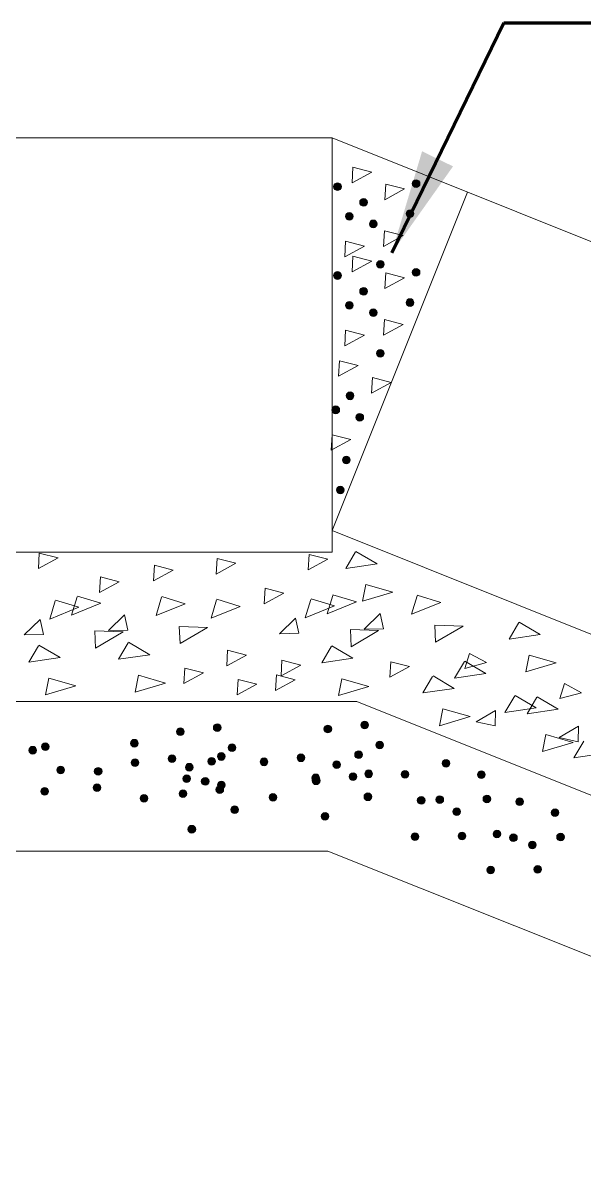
# Model space of a CAD drawing. Header units: inches. Extents: x 15 to 141071, y -30183 to 14738.
# Drawn here: x 70612 to 70615.75, y -9388.32 to -9380.63 of the extents above; entities that cross this region are included whole.
import ezdxf

# ---------------------------------------------------------------- set-up
doc = ezdxf.new("R2010")
doc.units = ezdxf.units.IN
doc.header["$MEASUREMENT"] = 0
doc.layers.add('LINE', color=7, linetype='Continuous')
doc.styles.get("Standard").update_dxf_attribs({"font": 'arial.ttf'})
doc.dimstyles.get("Standard").update_dxf_attribs({"dimtxt": 0.18, "dimasz": 0.18, "dimexe": 0.18, "dimexo": 0.0625, "dimgap": 0.09, "dimtad": 0, "dimtih": 1, "dimtoh": 1, "dimdec": 4, "dimzin": 0, "dimdsep": 46, "dimtxsty": 'Standard', "dimcen": 0.09, "dimadec": 0, "dimazin": 0, "dimtfac": 1, "dimtdec": 4, "dimtofl": 0, "dimtmove": 0, "dimatfit": 3, "dimfxl": 1, "dimtolj": 1, "dimtzin": 0, "dimarcsym": 0})

msp = doc.modelspace()

# ---------------------------------------------------------------- hatches: boundary and pattern name
at = {"layer": 'LINE', "lineweight": 20, "ltscale": 0.5}
for points in [[(70614.130427, -9381.722683, -1), (70614.078982, -9381.722683, -1)], [(70614.130427, -9381.722683, -1), (70614.078982, -9381.722683, -1)], [(70614.656325, -9381.702212, -1), (70614.604881, -9381.702212, -1)], [(70614.656325, -9381.702212, -1), (70614.604881, -9381.702212, -1)], [(70614.30459, -9381.828447, -1), (70614.253145, -9381.828447, -1)], [(70614.30459, -9381.828447, -1), (70614.253145, -9381.828447, -1)], [(70614.615344, -9381.903509, -1), (70614.563899, -9381.903509, -1)], [(70614.615344, -9381.903509, -1), (70614.563899, -9381.903509, -1)], [(70614.209032, -9381.922175, -1), (70614.157588, -9381.922175, -1)], [(70614.209032, -9381.922175, -1), (70614.157588, -9381.922175, -1)], [(70614.369472, -9381.971745, -1), (70614.318027, -9381.971745, -1)], [(70614.369472, -9381.971745, -1), (70614.318027, -9381.971745, -1)], [(70614.417341, -9382.242881, -1), (70614.365896, -9382.242881, -1)], [(70614.417341, -9382.242881, -1), (70614.365896, -9382.242881, -1)], [(70614.130427, -9382.317092, -1), (70614.078982, -9382.317092, -1)], [(70614.130427, -9382.317092, -1), (70614.078982, -9382.317092, -1)], [(70614.656325, -9382.296621, -1), (70614.604881, -9382.296621, -1)], [(70614.656325, -9382.296621, -1), (70614.604881, -9382.296621, -1)], [(70614.30459, -9382.422857, -1), (70614.253145, -9382.422857, -1)], [(70614.30459, -9382.422857, -1), (70614.253145, -9382.422857, -1)], [(70614.209032, -9382.516584, -1), (70614.157588, -9382.516584, -1)], [(70614.209032, -9382.516584, -1), (70614.157588, -9382.516584, -1)], [(70614.615344, -9382.497918, -1), (70614.563899, -9382.497918, -1)], [(70614.615344, -9382.497918, -1), (70614.563899, -9382.497918, -1)], [(70614.369472, -9382.566154, -1), (70614.318027, -9382.566154, -1)], [(70614.369472, -9382.566154, -1), (70614.318027, -9382.566154, -1)], [(70614.417341, -9382.837291, -1), (70614.365896, -9382.837291, -1)], [(70614.417341, -9382.837291, -1), (70614.365896, -9382.837291, -1)], [(70614.214732, -9383.121722, -1), (70614.163287, -9383.121722, -1)], [(70614.214732, -9383.121722, -1), (70614.163287, -9383.121722, -1)], [(70614.119174, -9383.21545, -1), (70614.06773, -9383.21545, -1)], [(70614.119174, -9383.21545, -1), (70614.06773, -9383.21545, -1)], [(70614.279614, -9383.26502, -1), (70614.228169, -9383.26502, -1)], [(70614.279614, -9383.26502, -1), (70614.228169, -9383.26502, -1)], [(70614.189542, -9383.550858, -1), (70614.138098, -9383.550858, -1)], [(70614.189542, -9383.550858, -1), (70614.138098, -9383.550858, -1)], [(70614.148561, -9383.752156, -1), (70614.097117, -9383.752156, -1)], [(70614.148561, -9383.752156, -1), (70614.097117, -9383.752156, -1)], [(70613.079158, -9385.367003, -1), (70613.027713, -9385.367003, -1)], [(70613.079158, -9385.367003, -1), (70613.027713, -9385.367003, -1)], [(70613.325853, -9385.340102, -1), (70613.274409, -9385.340102, -1)], [(70613.325853, -9385.340102, -1), (70613.274409, -9385.340102, -1)], [(70614.065778, -9385.349724, -1), (70614.014334, -9385.349724, -1)], [(70614.065778, -9385.349724, -1), (70614.014334, -9385.349724, -1)], [(70614.312474, -9385.322824, -1), (70614.261029, -9385.322824, -1)], [(70614.312474, -9385.322824, -1), (70614.261029, -9385.322824, -1)], [(70612.77195, -9385.444657, -1), (70612.720506, -9385.444657, -1)], [(70612.77195, -9385.444657, -1), (70612.720506, -9385.444657, -1)], [(70612.092237, -9385.491431, -1), (70612.040792, -9385.491431, -1)], [(70612.092237, -9385.491431, -1), (70612.040792, -9385.491431, -1)], [(70612.175601, -9385.468463, -1), (70612.124156, -9385.468463, -1)], [(70612.175601, -9385.468463, -1), (70612.124156, -9385.468463, -1)], [(70613.425042, -9385.474152, -1), (70613.373597, -9385.474152, -1)], [(70613.425042, -9385.474152, -1), (70613.373597, -9385.474152, -1)], [(70614.271068, -9385.521711, -1), (70614.219624, -9385.521711, -1)], [(70614.271068, -9385.521711, -1), (70614.219624, -9385.521711, -1)], [(70614.411663, -9385.456874, -1), (70614.360218, -9385.456874, -1)], [(70614.411663, -9385.456874, -1), (70614.360218, -9385.456874, -1)], [(70612.776062, -9385.575149, -1), (70612.724618, -9385.575149, -1)], [(70612.776062, -9385.575149, -1), (70612.724618, -9385.575149, -1)], [(70613.022758, -9385.548249, -1), (70612.971313, -9385.548249, -1)], [(70613.022758, -9385.548249, -1), (70612.971313, -9385.548249, -1)], [(70613.28929, -9385.566244, -1), (70613.237845, -9385.566244, -1)], [(70613.28929, -9385.566244, -1), (70613.237845, -9385.566244, -1)], [(70613.352686, -9385.533614, -1), (70613.301241, -9385.533614, -1)], [(70613.352686, -9385.533614, -1), (70613.301241, -9385.533614, -1)], [(70613.638943, -9385.569338, -1), (70613.587499, -9385.569338, -1)], [(70613.638943, -9385.569338, -1), (70613.587499, -9385.569338, -1)], [(70613.885639, -9385.542437, -1), (70613.834194, -9385.542437, -1)], [(70613.885639, -9385.542437, -1), (70613.834194, -9385.542437, -1)], [(70614.125405, -9385.587837, -1), (70614.073961, -9385.587837, -1)], [(70614.125405, -9385.587837, -1), (70614.073961, -9385.587837, -1)], [(70614.854029, -9385.590182, -1), (70614.806965, -9385.569409, -1)], [(70614.854029, -9385.590182, -1), (70614.806965, -9385.569409, -1)], [(70612.279176, -9385.623977, -1), (70612.227732, -9385.623977, -1)], [(70612.279176, -9385.623977, -1), (70612.227732, -9385.623977, -1)], [(70612.529641, -9385.632062, -1), (70612.478197, -9385.632062, -1)], [(70612.529641, -9385.632062, -1), (70612.478197, -9385.632062, -1)], [(70613.138784, -9385.605115, -1), (70613.08734, -9385.605115, -1)], [(70613.138784, -9385.605115, -1), (70613.08734, -9385.605115, -1)], [(70613.984827, -9385.676488, -1), (70613.933383, -9385.676488, -1)], [(70613.984827, -9385.676488, -1), (70613.933383, -9385.676488, -1)], [(70614.234398, -9385.669198, -1), (70614.182953, -9385.669198, -1)], [(70614.234398, -9385.669198, -1), (70614.182953, -9385.669198, -1)], [(70614.338851, -9385.649587, -1), (70614.287407, -9385.649587, -1)], [(70614.338851, -9385.649587, -1), (70614.287407, -9385.649587, -1)], [(70614.581176, -9385.652681, -1), (70614.529732, -9385.652681, -1)], [(70614.581176, -9385.652681, -1), (70614.529732, -9385.652681, -1)], [(70615.090581, -9385.665185, -1), (70615.043517, -9385.644412, -1)], [(70615.090581, -9385.665185, -1), (70615.043517, -9385.644412, -1)], [(70612.521485, -9385.742299, -1), (70612.470041, -9385.742299, -1)], [(70612.521485, -9385.742299, -1), (70612.470041, -9385.742299, -1)], [(70613.121947, -9385.682299, -1), (70613.070502, -9385.682299, -1)], [(70613.121947, -9385.682299, -1), (70613.070502, -9385.682299, -1)], [(70613.245358, -9385.700301, -1), (70613.193913, -9385.700301, -1)], [(70613.245358, -9385.700301, -1), (70613.193913, -9385.700301, -1)], [(70613.343162, -9385.754786, -1), (70613.291718, -9385.754786, -1)], [(70613.343162, -9385.754786, -1), (70613.291718, -9385.754786, -1)], [(70613.352702, -9385.724114, -1), (70613.301258, -9385.724114, -1)], [(70613.352702, -9385.724114, -1), (70613.301258, -9385.724114, -1)], [(70613.987702, -9385.696099, -1), (70613.936258, -9385.696099, -1)], [(70613.987702, -9385.696099, -1), (70613.936258, -9385.696099, -1)], [(70612.171832, -9385.76685, -1), (70612.120387, -9385.76685, -1)], [(70612.171832, -9385.76685, -1), (70612.120387, -9385.76685, -1)], [(70612.835689, -9385.813262, -1), (70612.784245, -9385.813262, -1)], [(70612.835689, -9385.813262, -1), (70612.784245, -9385.813262, -1)], [(70613.096467, -9385.781687, -1), (70613.045022, -9385.781687, -1)], [(70613.096467, -9385.781687, -1), (70613.045022, -9385.781687, -1)], [(70613.69857, -9385.80745, -1), (70613.647125, -9385.80745, -1)], [(70613.69857, -9385.80745, -1), (70613.647125, -9385.80745, -1)], [(70614.333586, -9385.803249, -1), (70614.282142, -9385.803249, -1)], [(70614.333586, -9385.803249, -1), (70614.282142, -9385.803249, -1)], [(70614.687916, -9385.837938, -1), (70614.640851, -9385.817165, -1)], [(70614.687916, -9385.837938, -1), (70614.640851, -9385.817165, -1)], [(70614.812431, -9385.832096, -1), (70614.765367, -9385.811323, -1)], [(70614.812431, -9385.832096, -1), (70614.765367, -9385.811323, -1)], [(70615.127195, -9385.827873, -1), (70615.080131, -9385.8071, -1)], [(70615.127195, -9385.827873, -1), (70615.080131, -9385.8071, -1)], [(70613.442351, -9385.888836, -1), (70613.390906, -9385.888836, -1)], [(70613.442351, -9385.888836, -1), (70613.390906, -9385.888836, -1)], [(70614.924468, -9385.912941, -1), (70614.877404, -9385.892168, -1)], [(70614.924468, -9385.912941, -1), (70614.877404, -9385.892168, -1)], [(70615.346804, -9385.845453, -1), (70615.29974, -9385.82468, -1)], [(70615.346804, -9385.845453, -1), (70615.29974, -9385.82468, -1)], [(70614.047329, -9385.934212, -1), (70613.995884, -9385.934212, -1)], [(70614.047329, -9385.934212, -1), (70613.995884, -9385.934212, -1)], [(70615.583356, -9385.920456, -1), (70615.536292, -9385.899684, -1)], [(70615.583356, -9385.920456, -1), (70615.536292, -9385.899684, -1)], [(70613.156093, -9386.019799, -1), (70613.104649, -9386.019799, -1)], [(70613.156093, -9386.019799, -1), (70613.104649, -9386.019799, -1)], [(70615.194645, -9386.061594, -1), (70615.147581, -9386.040821, -1)], [(70615.194645, -9386.061594, -1), (70615.147581, -9386.040821, -1)], [(70614.646318, -9386.079852, -1), (70614.599253, -9386.059079, -1)], [(70614.646318, -9386.079852, -1), (70614.599253, -9386.059079, -1)], [(70614.961082, -9386.075628, -1), (70614.914018, -9386.054855, -1)], [(70614.961082, -9386.075628, -1), (70614.914018, -9386.054855, -1)], [(70615.305206, -9386.087368, -1), (70615.258142, -9386.066595, -1)], [(70615.305206, -9386.087368, -1), (70615.258142, -9386.066595, -1)], [(70615.431197, -9386.136597, -1), (70615.384133, -9386.115824, -1)], [(70615.431197, -9386.136597, -1), (70615.384133, -9386.115824, -1)], [(70615.619971, -9386.083144, -1), (70615.572907, -9386.062371, -1)], [(70615.619971, -9386.083144, -1), (70615.572907, -9386.062371, -1)], [(70615.153047, -9386.303508, -1), (70615.105983, -9386.282736, -1)], [(70615.153047, -9386.303508, -1), (70615.105983, -9386.282736, -1)], [(70615.467811, -9386.299285, -1), (70615.420747, -9386.278512, -1)], [(70615.467811, -9386.299285, -1), (70615.420747, -9386.278512, -1)]]:
    msp.add_hatch(color=7, dxfattribs=at).paths.add_polyline_path(points)

# ---------------------------------------------------------------- linework, layer by layer
at = {"layer": 'LINE', "color": 7, "lineweight": 20, "ltscale": 0.5}
for p, q in [((70614.068356, -9381.397373), (70610.201796, -9381.397373)), ((70614.068356, -9381.397373), (70610.201796, -9381.397373)), ((70620.816594, -9384.096668), (70614.068356, -9381.397373)), ((70614.068356, -9384.166211), (70614.068356, -9381.397373)), ((70620.816594, -9384.096668), (70614.068356, -9381.397373)), ((70614.068356, -9384.166211), (70614.068356, -9381.397373)), ((70614.201888, -9381.697873), (70614.208156, -9381.593624)), ((70614.201888, -9381.697873), (70614.208156, -9381.593624)), ((70614.333319, -9381.626137), (70614.201888, -9381.697873)), ((70614.333319, -9381.626137), (70614.201888, -9381.697873)), ((70614.208156, -9381.593624), (70614.333319, -9381.626137)), ((70614.208156, -9381.593624), (70614.333319, -9381.626137)), ((70614.421579, -9381.810058), (70614.427847, -9381.705808)), ((70614.421579, -9381.810058), (70614.427847, -9381.705808)), ((70614.427847, -9381.705808), (70614.55301, -9381.738321)), ((70614.427847, -9381.705808), (70614.55301, -9381.738321)), ((70614.973802, -9381.759551), (70614.068356, -9384.023164)), ((70614.973802, -9381.759551), (70614.068356, -9384.023164)), ((70614.55301, -9381.738321), (70614.421579, -9381.810058)), ((70614.55301, -9381.738321), (70614.421579, -9381.810058)), ((70614.411815, -9382.122224), (70614.418083, -9382.017974)), ((70614.411815, -9382.122224), (70614.418083, -9382.017974)), ((70614.418083, -9382.017974), (70614.543246, -9382.050487)), ((70614.418083, -9382.017974), (70614.543246, -9382.050487)), ((70614.152875, -9382.192733), (70614.159143, -9382.088484)), ((70614.152875, -9382.192733), (70614.159143, -9382.088484)), ((70614.159143, -9382.088484), (70614.284306, -9382.120997)), ((70614.159143, -9382.088484), (70614.284306, -9382.120997)), ((70614.543246, -9382.050487), (70614.411815, -9382.122224)), ((70614.543246, -9382.050487), (70614.411815, -9382.122224)), ((70614.284306, -9382.120997), (70614.152875, -9382.192733)), ((70614.284306, -9382.120997), (70614.152875, -9382.192733)), ((70614.201888, -9382.292283), (70614.208156, -9382.188033)), ((70614.201888, -9382.292283), (70614.208156, -9382.188033)), ((70614.208156, -9382.188033), (70614.333319, -9382.220546)), ((70614.208156, -9382.188033), (70614.333319, -9382.220546)), ((70614.333319, -9382.220546), (70614.201888, -9382.292283)), ((70614.333319, -9382.220546), (70614.201888, -9382.292283)), ((70614.421579, -9382.404467), (70614.427847, -9382.300218)), ((70614.421579, -9382.404467), (70614.427847, -9382.300218)), ((70614.55301, -9382.332731), (70614.421579, -9382.404467)), ((70614.55301, -9382.332731), (70614.421579, -9382.404467)), ((70614.427847, -9382.300218), (70614.55301, -9382.332731)), ((70614.427847, -9382.300218), (70614.55301, -9382.332731)), ((70614.411815, -9382.716633), (70614.418083, -9382.612383)), ((70614.411815, -9382.716633), (70614.418083, -9382.612383)), ((70614.543246, -9382.644896), (70614.411815, -9382.716633)), ((70614.543246, -9382.644896), (70614.411815, -9382.716633)), ((70614.418083, -9382.612383), (70614.543246, -9382.644896)), ((70614.418083, -9382.612383), (70614.543246, -9382.644896)), ((70614.152875, -9382.787143), (70614.159143, -9382.682893)), ((70614.152875, -9382.787143), (70614.159143, -9382.682893)), ((70614.284306, -9382.715406), (70614.152875, -9382.787143)), ((70614.284306, -9382.715406), (70614.152875, -9382.787143)), ((70614.159143, -9382.682893), (70614.284306, -9382.715406)), ((70614.159143, -9382.682893), (70614.284306, -9382.715406)), ((70614.11203, -9382.991148), (70614.118298, -9382.886898)), ((70614.11203, -9382.991148), (70614.118298, -9382.886898)), ((70614.243461, -9382.919411), (70614.11203, -9382.991148)), ((70614.243461, -9382.919411), (70614.11203, -9382.991148)), ((70614.118298, -9382.886898), (70614.243461, -9382.919411)), ((70614.118298, -9382.886898), (70614.243461, -9382.919411)), ((70614.331721, -9383.103333), (70614.337989, -9382.999083)), ((70614.331721, -9383.103333), (70614.337989, -9382.999083)), ((70614.463152, -9383.031596), (70614.331721, -9383.103333)), ((70614.463152, -9383.031596), (70614.331721, -9383.103333)), ((70614.337989, -9382.999083), (70614.463152, -9383.031596)), ((70614.337989, -9382.999083), (70614.463152, -9383.031596)), ((70614.063017, -9383.486008), (70614.069285, -9383.381758)), ((70614.063017, -9383.486008), (70614.069285, -9383.381758)), ((70614.194448, -9383.414272), (70614.063017, -9383.486008)), ((70614.194448, -9383.414272), (70614.063017, -9383.486008)), ((70614.069285, -9383.381758), (70614.194448, -9383.414272)), ((70614.069285, -9383.381758), (70614.194448, -9383.414272)), ((70618.71074, -9385.880118), (70614.068356, -9384.023164)), ((70618.71074, -9385.880118), (70614.068356, -9384.023164)), ((70614.068356, -9384.166211), (70609.068356, -9384.166211)), ((70614.068356, -9384.166211), (70609.068356, -9384.166211)), ((70612.104013, -9384.277159), (70612.110281, -9384.172909)), ((70612.104013, -9384.277159), (70612.110281, -9384.172909)), ((70612.110281, -9384.172909), (70612.235444, -9384.205422)), ((70612.110281, -9384.172909), (70612.235444, -9384.205422)), ((70613.908522, -9384.286283), (70613.914791, -9384.182033)), ((70613.908522, -9384.286283), (70613.914791, -9384.182033)), ((70613.914791, -9384.182033), (70614.039953, -9384.214546)), ((70613.914791, -9384.182033), (70614.039953, -9384.214546)), ((70614.225922, -9384.166032), (70614.160223, -9384.275991)), ((70614.225922, -9384.166032), (70614.160223, -9384.275991)), ((70614.36922, -9384.246017), (70614.228402, -9384.161881)), ((70614.36922, -9384.246017), (70614.228402, -9384.161881)), ((70612.235444, -9384.205422), (70612.104013, -9384.277159)), ((70612.235444, -9384.205422), (70612.104013, -9384.277159)), ((70612.873874, -9384.359222), (70612.880142, -9384.254972)), ((70612.873874, -9384.359222), (70612.880142, -9384.254972)), ((70612.880142, -9384.254972), (70613.005305, -9384.287485)), ((70612.880142, -9384.254972), (70613.005305, -9384.287485)), ((70613.293819, -9384.313628), (70613.300087, -9384.209379)), ((70613.293819, -9384.313628), (70613.300087, -9384.209379)), ((70613.42525, -9384.241892), (70613.293819, -9384.313628)), ((70613.42525, -9384.241892), (70613.293819, -9384.313628)), ((70613.300087, -9384.209379), (70613.42525, -9384.241892)), ((70613.300087, -9384.209379), (70613.42525, -9384.241892)), ((70614.039953, -9384.214546), (70613.908522, -9384.286283)), ((70614.039953, -9384.214546), (70613.908522, -9384.286283)), ((70614.160223, -9384.275991), (70614.36922, -9384.246017)), ((70614.160223, -9384.275991), (70614.36922, -9384.246017)), ((70612.513538, -9384.436506), (70612.519807, -9384.332256)), ((70612.513538, -9384.436506), (70612.519807, -9384.332256)), ((70612.519807, -9384.332256), (70612.644969, -9384.364769)), ((70612.519807, -9384.332256), (70612.644969, -9384.364769)), ((70613.005305, -9384.287485), (70612.873874, -9384.359222)), ((70613.005305, -9384.287485), (70612.873874, -9384.359222)), ((70612.644969, -9384.364769), (70612.513538, -9384.436506)), ((70612.644969, -9384.364769), (70612.513538, -9384.436506)), ((70613.61426, -9384.513268), (70613.620528, -9384.409018)), ((70613.61426, -9384.513268), (70613.620528, -9384.409018)), ((70613.620528, -9384.409018), (70613.745691, -9384.441531)), ((70613.620528, -9384.409018), (70613.745691, -9384.441531)), ((70614.271674, -9384.495665), (70614.29438, -9384.383279)), ((70614.271674, -9384.495665), (70614.29438, -9384.383279)), ((70614.29438, -9384.383279), (70614.475712, -9384.43523)), ((70614.29438, -9384.383279), (70614.475712, -9384.43523)), ((70612.217363, -9384.492575), (70612.179899, -9384.615065)), ((70612.217363, -9384.492575), (70612.179899, -9384.615065)), ((70612.375642, -9384.535929), (70612.218778, -9384.487951)), ((70612.375642, -9384.535929), (70612.218778, -9384.487951)), ((70612.363624, -9384.465524), (70612.32616, -9384.588015)), ((70612.363624, -9384.465524), (70612.32616, -9384.588015)), ((70612.521903, -9384.508878), (70612.365038, -9384.4609)), ((70612.521903, -9384.508878), (70612.365038, -9384.4609)), ((70612.928259, -9384.468801), (70612.890795, -9384.591291)), ((70612.928259, -9384.468801), (70612.890795, -9384.591291)), ((70613.086538, -9384.512155), (70612.929673, -9384.464177)), ((70613.086538, -9384.512155), (70612.929673, -9384.464177)), ((70613.296218, -9384.486795), (70613.258754, -9384.609286)), ((70613.296218, -9384.486795), (70613.258754, -9384.609286)), ((70613.454497, -9384.530149), (70613.297633, -9384.482172)), ((70613.454497, -9384.530149), (70613.297633, -9384.482172)), ((70613.745691, -9384.441531), (70613.61426, -9384.513268)), ((70613.745691, -9384.441531), (70613.61426, -9384.513268)), ((70613.926306, -9384.483756), (70613.888842, -9384.606246)), ((70613.926306, -9384.483756), (70613.888842, -9384.606246)), ((70614.084585, -9384.52711), (70613.927721, -9384.479132)), ((70614.084585, -9384.52711), (70613.927721, -9384.479132)), ((70614.072567, -9384.456705), (70614.035103, -9384.579196)), ((70614.072567, -9384.456705), (70614.035103, -9384.579196)), ((70614.230846, -9384.500059), (70614.073981, -9384.452082)), ((70614.230846, -9384.500059), (70614.073981, -9384.452082)), ((70614.475712, -9384.43523), (70614.271674, -9384.495665)), ((70614.475712, -9384.43523), (70614.271674, -9384.495665)), ((70614.637202, -9384.459982), (70614.599738, -9384.582472)), ((70614.637202, -9384.459982), (70614.599738, -9384.582472)), ((70614.795481, -9384.503336), (70614.638616, -9384.455358)), ((70614.795481, -9384.503336), (70614.638616, -9384.455358)), ((70612.179899, -9384.615065), (70612.375642, -9384.535929)), ((70612.179899, -9384.615065), (70612.375642, -9384.535929)), ((70612.32616, -9384.588015), (70612.521903, -9384.508878)), ((70612.32616, -9384.588015), (70612.521903, -9384.508878)), ((70612.890795, -9384.591291), (70613.086538, -9384.512155)), ((70612.890795, -9384.591291), (70613.086538, -9384.512155)), ((70613.258754, -9384.609286), (70613.454497, -9384.530149)), ((70613.258754, -9384.609286), (70613.454497, -9384.530149)), ((70613.888842, -9384.606246), (70614.084585, -9384.52711)), ((70613.888842, -9384.606246), (70614.084585, -9384.52711)), ((70614.035103, -9384.579196), (70614.230846, -9384.500059)), ((70614.035103, -9384.579196), (70614.230846, -9384.500059)), ((70614.599738, -9384.582472), (70614.795481, -9384.503336)), ((70614.599738, -9384.582472), (70614.795481, -9384.503336)), ((70612.00853, -9384.72111), (70612.115841, -9384.616684)), ((70612.00853, -9384.72111), (70612.115841, -9384.616684)), ((70612.115841, -9384.616684), (70612.137826, -9384.718782)), ((70612.115841, -9384.616684), (70612.137826, -9384.718782)), ((70612.573165, -9384.69091), (70612.680475, -9384.586485)), ((70612.573165, -9384.69091), (70612.680475, -9384.586485)), ((70612.680475, -9384.586485), (70612.70246, -9384.688583)), ((70612.680475, -9384.586485), (70612.70246, -9384.688583)), ((70613.717473, -9384.712291), (70613.824784, -9384.607866)), ((70613.717473, -9384.712291), (70613.824784, -9384.607866)), ((70613.824784, -9384.607866), (70613.846769, -9384.709964)), ((70613.824784, -9384.607866), (70613.846769, -9384.709964)), ((70614.282108, -9384.682092), (70614.389418, -9384.577666)), ((70614.282108, -9384.682092), (70614.389418, -9384.577666)), ((70614.389418, -9384.577666), (70614.411404, -9384.679764)), ((70614.389418, -9384.577666), (70614.411404, -9384.679764)), ((70615.317608, -9384.638409), (70615.251909, -9384.748368)), ((70615.317608, -9384.638409), (70615.251909, -9384.748368)), ((70615.460906, -9384.718394), (70615.320088, -9384.634258)), ((70615.460906, -9384.718394), (70615.320088, -9384.634258)), ((70612.137826, -9384.718782), (70612.00853, -9384.72111)), ((70612.137826, -9384.718782), (70612.00853, -9384.72111)), ((70612.4821, -9384.693542), (70612.670595, -9384.700572)), ((70612.486959, -9384.808096), (70612.4821, -9384.693542)), ((70612.4821, -9384.693542), (70612.670595, -9384.700572)), ((70612.486959, -9384.808096), (70612.4821, -9384.693542)), ((70612.670595, -9384.700572), (70612.486959, -9384.808096)), ((70612.670595, -9384.700572), (70612.486959, -9384.808096)), ((70612.70246, -9384.688583), (70612.573165, -9384.69091)), ((70612.70246, -9384.688583), (70612.573165, -9384.69091)), ((70613.046735, -9384.663342), (70613.23523, -9384.670372)), ((70613.051594, -9384.777896), (70613.046735, -9384.663342)), ((70613.046735, -9384.663342), (70613.23523, -9384.670372)), ((70613.051594, -9384.777896), (70613.046735, -9384.663342)), ((70613.23523, -9384.670372), (70613.051594, -9384.777896)), ((70613.23523, -9384.670372), (70613.051594, -9384.777896)), ((70613.846769, -9384.709964), (70613.717473, -9384.712291)), ((70613.846769, -9384.709964), (70613.717473, -9384.712291)), ((70614.195902, -9384.799277), (70614.191043, -9384.684723)), ((70614.191043, -9384.684723), (70614.379538, -9384.691753)), ((70614.195902, -9384.799277), (70614.191043, -9384.684723)), ((70614.191043, -9384.684723), (70614.379538, -9384.691753)), ((70614.379538, -9384.691753), (70614.195902, -9384.799277)), ((70614.379538, -9384.691753), (70614.195902, -9384.799277)), ((70614.411404, -9384.679764), (70614.282108, -9384.682092)), ((70614.411404, -9384.679764), (70614.282108, -9384.682092)), ((70614.755678, -9384.654523), (70614.944173, -9384.661553)), ((70614.760537, -9384.769077), (70614.755678, -9384.654523)), ((70614.755678, -9384.654523), (70614.944173, -9384.661553)), ((70614.760537, -9384.769077), (70614.755678, -9384.654523)), ((70614.944173, -9384.661553), (70614.760537, -9384.769077)), ((70614.944173, -9384.661553), (70614.760537, -9384.769077)), ((70615.251909, -9384.748368), (70615.460906, -9384.718394)), ((70615.251909, -9384.748368), (70615.460906, -9384.718394)), ((70612.105457, -9384.792561), (70612.039758, -9384.902521)), ((70612.105457, -9384.792561), (70612.039758, -9384.902521)), ((70612.248754, -9384.872546), (70612.107937, -9384.78841)), ((70612.248754, -9384.872546), (70612.107937, -9384.78841)), ((70612.705402, -9384.773463), (70612.639704, -9384.883423)), ((70612.705402, -9384.773463), (70612.639704, -9384.883423)), ((70612.8487, -9384.853449), (70612.707882, -9384.769313)), ((70612.8487, -9384.853449), (70612.707882, -9384.769313)), ((70614.064955, -9384.796694), (70613.999256, -9384.906653)), ((70614.064955, -9384.796694), (70613.999256, -9384.906653)), ((70614.208252, -9384.876679), (70614.067435, -9384.792543)), ((70614.208252, -9384.876679), (70614.067435, -9384.792543)), ((70612.039758, -9384.902521), (70612.248754, -9384.872546)), ((70612.039758, -9384.902521), (70612.248754, -9384.872546)), ((70612.639704, -9384.883423), (70612.8487, -9384.853449)), ((70612.639704, -9384.883423), (70612.8487, -9384.853449)), ((70613.363655, -9384.92727), (70613.369924, -9384.82302)), ((70613.363655, -9384.92727), (70613.369924, -9384.82302)), ((70613.495086, -9384.855533), (70613.363655, -9384.92727)), ((70613.495086, -9384.855533), (70613.363655, -9384.92727)), ((70613.369924, -9384.82302), (70613.495086, -9384.855533)), ((70613.369924, -9384.82302), (70613.495086, -9384.855533)), ((70613.999256, -9384.906653), (70614.208252, -9384.876679)), ((70613.999256, -9384.906653), (70614.208252, -9384.876679)), ((70614.957433, -9384.944093), (70614.988476, -9384.844375)), ((70614.957433, -9384.944093), (70614.988476, -9384.844375)), ((70614.988476, -9384.844375), (70615.102216, -9384.905907)), ((70614.988476, -9384.844375), (70615.102216, -9384.905907)), ((70615.36336, -9384.968042), (70615.386066, -9384.855656)), ((70615.36336, -9384.968042), (70615.386066, -9384.855656)), ((70615.386066, -9384.855656), (70615.567397, -9384.907607)), ((70615.386066, -9384.855656), (70615.567397, -9384.907607)), ((70613.077806, -9385.046196), (70613.084075, -9384.941946)), ((70613.077806, -9385.046196), (70613.084075, -9384.941946)), ((70613.084075, -9384.941946), (70613.209237, -9384.974459)), ((70613.084075, -9384.941946), (70613.209237, -9384.974459)), ((70613.726926, -9384.993807), (70613.733195, -9384.889557)), ((70613.726926, -9384.993807), (70613.733195, -9384.889557)), ((70613.858357, -9384.92207), (70613.726926, -9384.993807)), ((70613.858357, -9384.92207), (70613.726926, -9384.993807)), ((70613.733195, -9384.889557), (70613.858357, -9384.92207)), ((70613.733195, -9384.889557), (70613.858357, -9384.92207)), ((70614.454135, -9385.004032), (70614.460403, -9384.899782)), ((70614.454135, -9385.004032), (70614.460403, -9384.899782)), ((70614.585566, -9384.932295), (70614.454135, -9385.004032)), ((70614.585566, -9384.932295), (70614.454135, -9385.004032)), ((70614.460403, -9384.899782), (70614.585566, -9384.932295)), ((70614.460403, -9384.899782), (70614.585566, -9384.932295)), ((70614.953262, -9384.899181), (70614.887563, -9385.009141)), ((70614.953262, -9384.899181), (70614.887563, -9385.009141)), ((70615.096559, -9384.979166), (70614.955742, -9384.89503)), ((70615.096559, -9384.979166), (70614.955742, -9384.89503)), ((70615.102216, -9384.905907), (70614.957433, -9384.944093)), ((70615.102216, -9384.905907), (70614.957433, -9384.944093)), ((70615.567397, -9384.907607), (70615.36336, -9384.968042)), ((70615.567397, -9384.907607), (70615.36336, -9384.968042)), ((70612.151208, -9385.122195), (70612.173915, -9385.009809)), ((70612.151208, -9385.122195), (70612.173915, -9385.009809)), ((70612.173915, -9385.009809), (70612.355246, -9385.06176)), ((70612.173915, -9385.009809), (70612.355246, -9385.06176)), ((70612.751154, -9385.103097), (70612.77386, -9384.990711)), ((70612.751154, -9385.103097), (70612.77386, -9384.990711)), ((70612.77386, -9384.990711), (70612.955192, -9385.042662)), ((70612.77386, -9384.990711), (70612.955192, -9385.042662)), ((70613.209237, -9384.974459), (70613.077806, -9385.046196)), ((70613.209237, -9384.974459), (70613.077806, -9385.046196)), ((70613.433819, -9385.122204), (70613.440088, -9385.017954)), ((70613.433819, -9385.122204), (70613.440088, -9385.017954)), ((70613.440088, -9385.017954), (70613.56525, -9385.050467)), ((70613.440088, -9385.017954), (70613.56525, -9385.050467)), ((70613.689433, -9385.09179), (70613.695701, -9384.98754)), ((70613.689433, -9385.09179), (70613.695701, -9384.98754)), ((70613.820864, -9385.020053), (70613.689433, -9385.09179)), ((70613.820864, -9385.020053), (70613.689433, -9385.09179)), ((70613.695701, -9384.98754), (70613.820864, -9385.020053)), ((70613.695701, -9384.98754), (70613.820864, -9385.020053)), ((70614.110706, -9385.126327), (70614.133413, -9385.013941)), ((70614.110706, -9385.126327), (70614.133413, -9385.013941)), ((70614.133413, -9385.013941), (70614.314744, -9385.065892)), ((70614.133413, -9385.013941), (70614.314744, -9385.065892)), ((70614.741138, -9384.998034), (70614.67544, -9385.107994)), ((70614.741138, -9384.998034), (70614.67544, -9385.107994)), ((70614.884436, -9385.078019), (70614.743618, -9384.993883)), ((70614.884436, -9385.078019), (70614.743618, -9384.993883)), ((70614.887563, -9385.009141), (70615.096559, -9384.979166)), ((70614.887563, -9385.009141), (70615.096559, -9384.979166)), ((70612.355246, -9385.06176), (70612.151208, -9385.122195)), ((70612.355246, -9385.06176), (70612.151208, -9385.122195)), ((70612.955192, -9385.042662), (70612.751154, -9385.103097)), ((70612.955192, -9385.042662), (70612.751154, -9385.103097)), ((70613.56525, -9385.050467), (70613.433819, -9385.122204)), ((70613.56525, -9385.050467), (70613.433819, -9385.122204)), ((70614.314744, -9385.065892), (70614.110706, -9385.126327)), ((70614.314744, -9385.065892), (70614.110706, -9385.126327)), ((70614.67544, -9385.107994), (70614.884436, -9385.078019)), ((70614.67544, -9385.107994), (70614.884436, -9385.078019)), ((70615.590918, -9385.145407), (70615.621961, -9385.04569)), ((70615.590918, -9385.145407), (70615.621961, -9385.04569)), ((70615.735701, -9385.107221), (70615.590918, -9385.145407)), ((70615.735701, -9385.107221), (70615.590918, -9385.145407)), ((70615.621961, -9385.04569), (70615.735701, -9385.107221)), ((70615.621961, -9385.04569), (70615.735701, -9385.107221)), ((70614.23339, -9385.166211), (70598.503441, -9385.166211)), ((70614.23339, -9385.166211), (70598.503441, -9385.166211)), ((70619.725667, -9387.363122), (70614.23339, -9385.166211)), ((70619.725667, -9387.363122), (70614.23339, -9385.166211)), ((70615.289933, -9385.128942), (70615.224234, -9385.238901)), ((70615.289933, -9385.128942), (70615.224234, -9385.238901)), ((70615.43323, -9385.208927), (70615.292413, -9385.124791)), ((70615.43323, -9385.208927), (70615.292413, -9385.124791)), ((70615.438416, -9385.137692), (70615.372717, -9385.247652)), ((70615.438416, -9385.137692), (70615.372717, -9385.247652)), ((70615.581713, -9385.217677), (70615.440896, -9385.133542)), ((70615.581713, -9385.217677), (70615.440896, -9385.133542)), ((70614.78689, -9385.327668), (70614.809596, -9385.215282)), ((70614.78689, -9385.327668), (70614.809596, -9385.215282)), ((70614.990928, -9385.267233), (70614.78689, -9385.327668)), ((70614.990928, -9385.267233), (70614.78689, -9385.327668)), ((70614.809596, -9385.215282), (70614.990928, -9385.267233)), ((70614.809596, -9385.215282), (70614.990928, -9385.267233)), ((70615.032461, -9385.300837), (70615.16165, -9385.225138)), ((70615.032461, -9385.300837), (70615.16165, -9385.225138)), ((70615.16165, -9385.225138), (70615.158554, -9385.32953)), ((70615.16165, -9385.225138), (70615.158554, -9385.32953)), ((70615.224234, -9385.238901), (70615.43323, -9385.208927)), ((70615.224234, -9385.238901), (70615.43323, -9385.208927)), ((70615.372717, -9385.247652), (70615.581713, -9385.217677)), ((70615.372717, -9385.247652), (70615.581713, -9385.217677)), ((70615.158554, -9385.32953), (70615.032461, -9385.300837)), ((70615.158554, -9385.32953), (70615.032461, -9385.300837)), ((70615.587907, -9385.406688), (70615.717096, -9385.330989)), ((70615.587907, -9385.406688), (70615.717096, -9385.330989)), ((70615.717096, -9385.330989), (70615.714, -9385.435382)), ((70615.717096, -9385.330989), (70615.714, -9385.435382)), ((70615.476153, -9385.499828), (70615.49886, -9385.387442)), ((70615.476153, -9385.499828), (70615.49886, -9385.387442)), ((70615.49886, -9385.387442), (70615.680191, -9385.439394)), ((70615.49886, -9385.387442), (70615.680191, -9385.439394)), ((70615.714, -9385.435382), (70615.587907, -9385.406688)), ((70615.714, -9385.435382), (70615.587907, -9385.406688)), ((70615.680191, -9385.439394), (70615.476153, -9385.499828)), ((70615.680191, -9385.439394), (70615.476153, -9385.499828)), ((70615.752197, -9385.431859), (70615.686498, -9385.541819)), ((70615.752197, -9385.431859), (70615.686498, -9385.541819)), ((70615.686498, -9385.541819), (70615.895495, -9385.511844)), ((70615.686498, -9385.541819), (70615.895495, -9385.511844)), ((70614.040808, -9386.166211), (70598.503441, -9386.166211)), ((70614.040808, -9386.166211), (70598.503441, -9386.166211)), ((70619.422577, -9388.318919), (70614.040808, -9386.166211)), ((70619.422577, -9388.318919), (70614.040808, -9386.166211))]:
    msp.add_line(p, q, dxfattribs=at)
for centre in [(70614.104705, -9381.722683), (70614.104705, -9381.722683), (70614.630603, -9381.702212), (70614.630603, -9381.702212), (70614.278867, -9381.828447), (70614.278867, -9381.828447), (70614.589622, -9381.903509), (70614.589622, -9381.903509), (70614.18331, -9381.922175), (70614.18331, -9381.922175), (70614.343749, -9381.971745), (70614.343749, -9381.971745), (70614.391619, -9382.242881), (70614.391619, -9382.242881), (70614.104705, -9382.317092), (70614.104705, -9382.317092), (70614.630603, -9382.296621), (70614.630603, -9382.296621), (70614.278867, -9382.422857), (70614.278867, -9382.422857), (70614.18331, -9382.516584), (70614.18331, -9382.516584), (70614.589622, -9382.497918), (70614.589622, -9382.497918), (70614.343749, -9382.566154), (70614.343749, -9382.566154), (70614.391619, -9382.837291), (70614.391619, -9382.837291), (70614.189009, -9383.121722), (70614.189009, -9383.121722), (70614.093452, -9383.21545), (70614.093452, -9383.21545), (70614.253891, -9383.26502), (70614.253891, -9383.26502), (70614.16382, -9383.550858), (70614.16382, -9383.550858), (70614.122839, -9383.752156), (70614.122839, -9383.752156), (70613.053435, -9385.367003), (70613.053435, -9385.367003), (70613.300131, -9385.340102), (70613.300131, -9385.340102), (70614.040056, -9385.349724), (70614.040056, -9385.349724), (70614.286752, -9385.322824), (70614.286752, -9385.322824), (70612.746228, -9385.444657), (70612.746228, -9385.444657), (70612.066515, -9385.491431), (70612.066515, -9385.491431), (70612.149879, -9385.468463), (70612.149879, -9385.468463), (70613.39932, -9385.474152), (70613.39932, -9385.474152), (70614.245346, -9385.521711), (70614.245346, -9385.521711), (70614.38594, -9385.456874), (70614.38594, -9385.456874), (70612.75034, -9385.575149), (70612.75034, -9385.575149), (70612.997036, -9385.548249), (70612.997036, -9385.548249), (70613.263567, -9385.566244), (70613.263567, -9385.566244), (70613.326964, -9385.533614), (70613.326964, -9385.533614), (70613.613221, -9385.569338), (70613.613221, -9385.569338), (70613.859917, -9385.542437), (70613.859917, -9385.542437), (70614.099683, -9385.587837), (70614.099683, -9385.587837), (70614.830497, -9385.579796), (70614.830497, -9385.579796), (70612.253454, -9385.623977), (70612.253454, -9385.623977), (70612.503919, -9385.632062), (70612.503919, -9385.632062), (70613.113062, -9385.605115), (70613.113062, -9385.605115), (70613.959105, -9385.676488), (70613.959105, -9385.676488), (70614.208676, -9385.669198), (70614.208676, -9385.669198), (70614.313129, -9385.649587), (70614.313129, -9385.649587), (70614.555454, -9385.652681), (70614.555454, -9385.652681), (70615.067049, -9385.654799), (70615.067049, -9385.654799), (70612.495763, -9385.742299), (70612.495763, -9385.742299), (70613.096224, -9385.682299), (70613.096224, -9385.682299), (70613.219635, -9385.700301), (70613.219635, -9385.700301), (70613.31744, -9385.754786), (70613.31744, -9385.754786), (70613.32698, -9385.724114), (70613.32698, -9385.724114), (70613.96198, -9385.696099), (70613.96198, -9385.696099), (70612.146109, -9385.76685), (70612.146109, -9385.76685), (70612.809967, -9385.813262), (70612.809967, -9385.813262), (70613.070744, -9385.781687), (70613.070744, -9385.781687), (70613.672848, -9385.80745), (70613.672848, -9385.80745), (70614.307864, -9385.803249), (70614.307864, -9385.803249), (70614.664383, -9385.827551), (70614.664383, -9385.827551), (70614.788899, -9385.82171), (70614.788899, -9385.82171), (70615.103663, -9385.817486), (70615.103663, -9385.817486), (70613.416628, -9385.888836), (70613.416628, -9385.888836), (70614.900936, -9385.902554), (70614.900936, -9385.902554), (70615.323272, -9385.835067), (70615.323272, -9385.835067), (70614.021607, -9385.934212), (70614.021607, -9385.934212), (70615.559824, -9385.91007), (70615.559824, -9385.91007), (70613.130371, -9386.019799), (70613.130371, -9386.019799), (70615.171113, -9386.051208), (70615.171113, -9386.051208), (70614.622785, -9386.069465), (70614.622785, -9386.069465), (70614.93755, -9386.065242), (70614.93755, -9386.065242), (70615.281674, -9386.076981), (70615.281674, -9386.076981), (70615.407665, -9386.126211), (70615.407665, -9386.126211), (70615.596439, -9386.072758), (70615.596439, -9386.072758), (70615.129515, -9386.293122), (70615.129515, -9386.293122), (70615.444279, -9386.288898), (70615.444279, -9386.288898)]:
    msp.add_circle(centre, 0.025722, dxfattribs=at)

# ---------------------------------------------------------------- leaders
msp.add_leader([(70614.467384, -9382.166211), (70615.21638, -9380.628534), (70616.859504, -9380.628534)], dimstyle='Standard', override={"dimtxt": 0.9, "dimasz": 0.7, "dimclrd": 7, "dimclre": 7, "dimclrt": 7, "dimlwd": 65535, "dimlwe": 65535}, dxfattribs=at)
msp.add_leader([(70614.467384, -9382.166211), (70615.21638, -9380.628534), (70616.859504, -9380.628534)], dimstyle='Standard', override={"dimtxt": 0.9, "dimasz": 0.7, "dimclrd": 7, "dimclre": 7, "dimclrt": 7, "dimlwd": 65535, "dimlwe": 65535}, dxfattribs=at)

doc.saveas('drawing.dxf')
